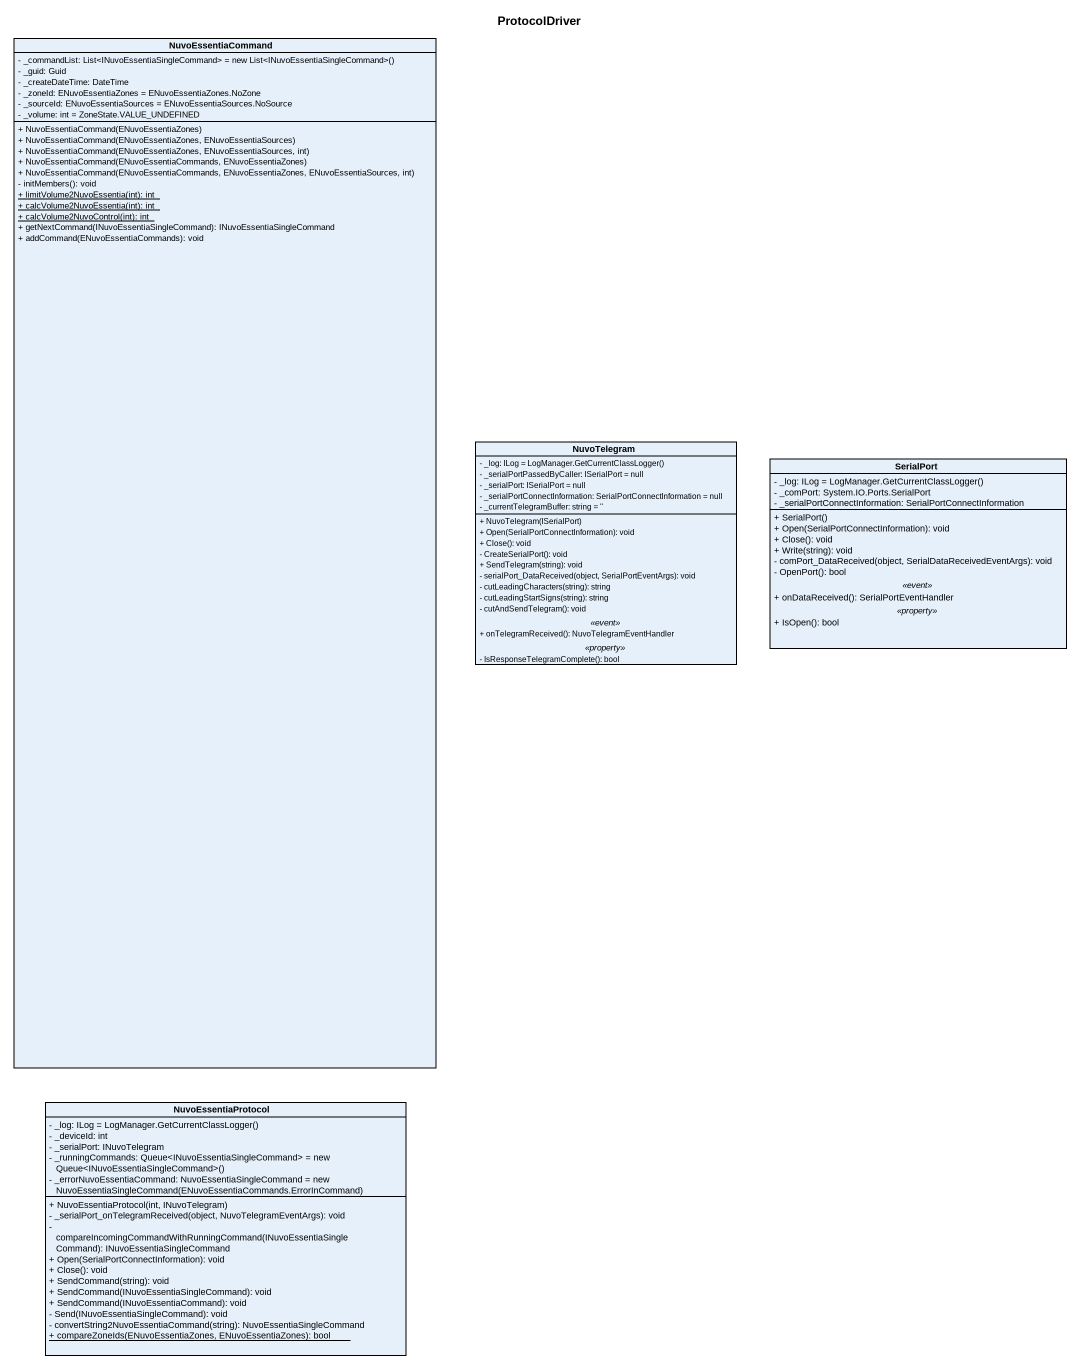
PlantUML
@startuml
title ProtocolDriver
hide circle
hide empty members
skinparam classAttributeIconSize 0
class NuvoEssentiaCommand {
  {field} - _commandList: List<INuvoEssentiaSingleCommand> = new List<INuvoEssentiaSingleCommand>()
  - _guid: Guid
  - _createDateTime: DateTime
  - _zoneId: ENuvoEssentiaZones = ENuvoEssentiaZones.NoZone
  - _sourceId: ENuvoEssentiaSources = ENuvoEssentiaSources.NoSource
  - _volume: int = ZoneState.VALUE_UNDEFINED
  + NuvoEssentiaCommand(ENuvoEssentiaZones)
  + NuvoEssentiaCommand(ENuvoEssentiaZones, ENuvoEssentiaSources)
  + NuvoEssentiaCommand(ENuvoEssentiaZones, ENuvoEssentiaSources, int)
  + NuvoEssentiaCommand(ENuvoEssentiaCommands, ENuvoEssentiaZones)
  + NuvoEssentiaCommand(ENuvoEssentiaCommands, ENuvoEssentiaZones, ENuvoEssentiaSources, int)
  - initMembers(): void
  {static} + limitVolume2NuvoEssentia(int): int
  {static} + calcVolume2NuvoEssentia(int): int
  {static} + calcVolume2NuvoControl(int): int
  + getNextCommand(INuvoEssentiaSingleCommand): INuvoEssentiaSingleCommand
  + addCommand(ENuvoEssentiaCommands): void
}
class NuvoTelegram {
  {field} - _log: ILog = LogManager.GetCurrentClassLogger()
  - _serialPortPassedByCaller: ISerialPort = null
  - _serialPort: ISerialPort = null
  - _serialPortConnectInformation: SerialPortConnectInformation = null
  - _currentTelegramBuffer: string = ''
  --
  + NuvoTelegram(ISerialPort)
  + Open(SerialPortConnectInformation): void
  + Close(): void
  - CreateSerialPort(): void
  + SendTelegram(string): void
  - serialPort_DataReceived(object, SerialPortEventArgs): void
  - cutLeadingCharacters(string): string
  - cutLeadingStartSigns(string): string
  - cutAndSendTelegram(): void
  .. <<event>> ..
  + onTelegramReceived(): NuvoTelegramEventHandler
  .. <<property>> ..
  - IsResponseTelegramComplete(): bool
}
class SerialPort {
  {field} - _log: ILog = LogManager.GetCurrentClassLogger()
  - _comPort: System.IO.Ports.SerialPort
  - _serialPortConnectInformation: SerialPortConnectInformation
  --
  + SerialPort()
  + Open(SerialPortConnectInformation): void
  + Close(): void
  + Write(string): void
  - comPort_DataReceived(object, SerialDataReceivedEventArgs): void
  - OpenPort(): bool
  .. <<event>> ..
  + onDataReceived(): SerialPortEventHandler
  .. <<property>> ..
  + IsOpen(): bool
}
class NuvoEssentiaProtocol {
  {field} - _log: ILog = LogManager.GetCurrentClassLogger()
  - _deviceId: int
  - _serialPort: INuvoTelegram
  {field} - _runningCommands: Queue<INuvoEssentiaSingleCommand> = new Queue<INuvoEssentiaSingleCommand>()
  {field} - _errorNuvoEssentiaCommand: NuvoEssentiaSingleCommand = new NuvoEssentiaSingleCommand(ENuvoEssentiaCommands.ErrorInCommand)
  + NuvoEssentiaProtocol(int, INuvoTelegram)
  - _serialPort_onTelegramReceived(object, NuvoTelegramEventArgs): void
  - compareIncomingCommandWithRunningCommand(INuvoEssentiaSingleCommand): INuvoEssentiaSingleCommand
  + Open(SerialPortConnectInformation): void
  + Close(): void
  + SendCommand(string): void
  + SendCommand(INuvoEssentiaSingleCommand): void
  + SendCommand(INuvoEssentiaCommand): void
  - Send(INuvoEssentiaSingleCommand): void
  - convertString2NuvoEssentiaCommand(string): NuvoEssentiaSingleCommand
  {static} + compareZoneIds(ENuvoEssentiaZones, ENuvoEssentiaZones): bool
}
@enduml
